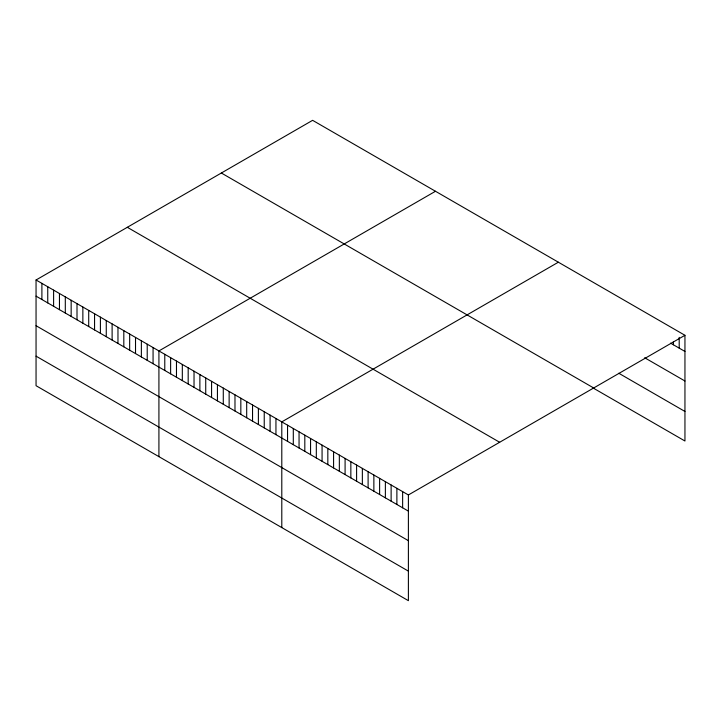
<?xml version="1.0" encoding="UTF-8"?>
<svg xmlns="http://www.w3.org/2000/svg" width="721" height="721" viewBox="0 0 721 721"><rect width="100%" height="100%" fill="white"/><g stroke="black" fill="none" stroke-linecap="round" stroke-linejoin="round"><path stroke-width="1.08" d="M36.05 279.991L408.392 494.957L408.392 600.674L36.05 385.708L36.05 279.991L312.608 120.326L684.95 335.292L684.95 441.009L592.878 387.853M435.484 191.263L158.917 350.929L158.917 456.645M558.351 262.201L281.794 421.875L281.794 527.592M408.392 494.957L684.95 335.292M670.566 343.142L684.95 351.451M644.673 357.751L684.95 381.003M618.771 373.244L684.95 411.457M221.347 173.013L593.68 387.979M127.32 227.304L499.653 442.27M36.05 296.151L408.392 511.126M36.05 325.712L408.392 540.678M36.05 356.156L408.392 571.122M679.2 337.356L679.2 348.126M673.441 341.574L673.441 344.809M402.633 491.641L402.633 507.8M396.883 488.315L396.883 504.475M391.124 484.99L391.124 501.158M385.375 481.673L385.375 497.832M379.616 478.347L379.616 494.507M373.866 475.031L373.866 491.19M368.107 471.705L368.107 487.865M362.357 468.38L362.357 484.548M356.598 465.063L356.598 481.222M350.848 461.737L350.848 477.897M345.089 458.412L345.089 474.58M339.339 455.095L339.339 471.255M333.58 451.77L333.58 467.929M327.83 448.453L327.83 464.612M322.071 445.127L322.071 461.287M316.321 441.802L316.321 457.97M310.562 438.485L310.562 454.645M304.812 435.16L304.812 451.319M299.053 431.834L299.053 448.002M293.303 428.517L293.303 444.677M287.544 425.192L287.544 441.351M275.945 418.495L275.945 434.655M270.096 415.116L270.096 431.275M264.237 411.736L264.237 427.895M258.388 408.356L258.388 424.525M252.539 404.977L252.539 421.145M246.69 401.606L246.69 417.765M240.832 398.226L240.832 414.386M234.983 394.847L234.983 411.006M229.134 391.467L229.134 407.626M223.285 388.087L223.285 404.256M217.436 384.717L217.436 400.876M211.577 381.337L211.577 397.496M205.728 377.957L205.728 394.117M199.879 374.578L199.879 390.737M194.03 371.198L194.03 387.366M188.181 367.818L188.181 383.987M182.323 364.447L182.323 380.607M176.474 361.068L176.474 377.227M170.625 357.688L170.625 373.848M164.776 354.308L164.776 370.468M153.068 347.558L153.068 363.717M147.219 344.178L147.219 360.338M141.37 340.799L141.37 356.958M135.521 337.419L135.521 353.578M129.663 334.039L129.663 350.199M123.814 330.66L123.814 346.828M117.965 327.289L117.965 343.448M112.116 323.909L112.116 340.069M106.266 320.53L106.266 336.689M100.408 317.15L100.408 333.309M94.559 313.77L94.559 329.939M88.71 310.4L88.71 326.559M82.861 307.02L82.861 323.179M77.003 303.64L77.003 319.8M71.154 300.26L71.154 316.42M65.305 296.881L65.305 313.04M59.455 293.501L59.455 309.67M53.606 290.13L53.606 306.29M47.748 286.751L47.748 302.91M41.899 283.371L41.899 299.53"/></g></svg>
